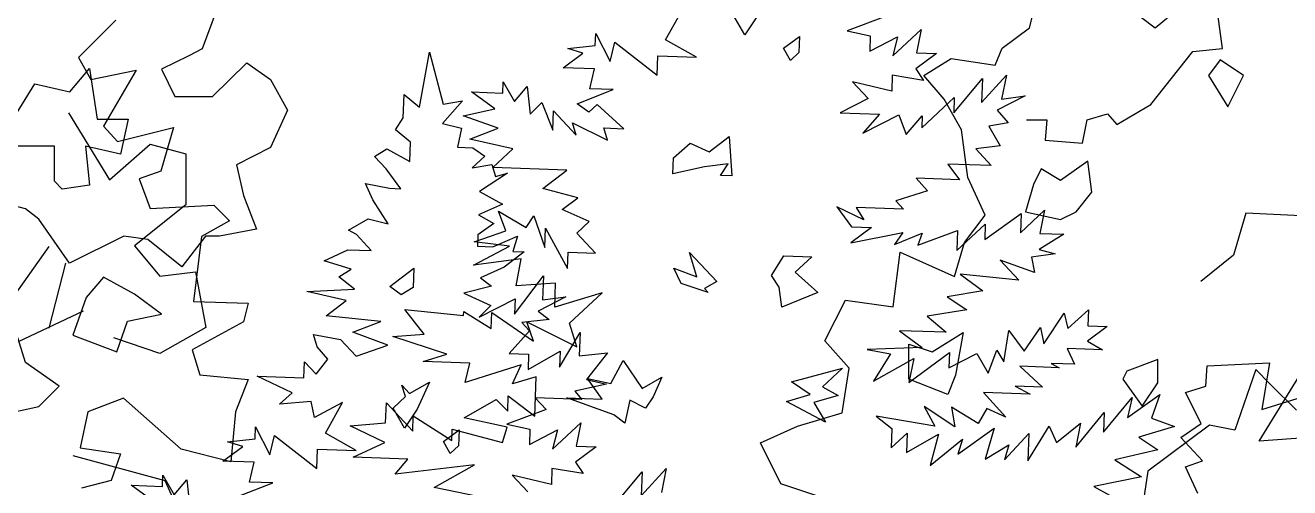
# Model space of a CAD drawing. Header units: inches. Extents: x -11 to 128, y 7 to 56.
# Drawn here: x 15.6668 to 16.0518, y 23.0647 to 23.2056 of the extents above; entities that cross this region are included whole.
import ezdxf

# ---------------------------------------------------------------- set-up
doc = ezdxf.new("R2010")
doc.units = ezdxf.units.IN
doc.header["$MEASUREMENT"] = 0
doc.layers.add('CAY', color=94, linetype='Continuous')
doc.layers.add('CAY-3', color=61, linetype='Continuous')
picture_1 = doc.add_image_def('image1.jpg', size_in_pixel=(1680, 1093))

# ---------------------------------------------------------------- blocks, each defined once
blk = doc.blocks.new('A$C76451831')
at = {"layer": 'CAY'}
for p, q in [((5051.8, 851.87), (5042.37, 826.31)), ((5356.68, 832.37), (5368.29, 853.27)), ((5506.33, 848.45), (5479.7, 838.5)), ((5308.97, 828.6), (5309.25, 836.75)), ((5309.25, 836.75), (5319.01, 817.82)), ((5377.57, 820.76), (5356.68, 832.37)), ((5479.7, 838.5), (5495.44, 835.23)), ((5495.44, 835.23), (5495.08, 824.82)), ((5495.08, 824.82), (5514, 834.58)), ((5510.83, 821.55), (5530.03, 839.46)), ((5514, 834.58), (5510.83, 821.55)), ((5530.03, 839.46), (5526.76, 823.71)), ((5042.37, 826.31), (5033.32, 821.59)), ((5287.14, 813.49), (5300.63, 823.45)), ((5290.32, 826.53), (5308.97, 828.6)), ((5300.63, 823.45), (5290.32, 826.53)), ((5319.01, 817.82), (5322.19, 830.85)), ((5322.19, 830.85), (5350.86, 808.55)), ((5526.76, 823.71), (5540.34, 823.24)), ((5033.32, 821.59), (5014.85, 812.55)), ((5049.44, 794.06), (5072.63, 816.87)), ((5072.63, 816.87), (5088.75, 805.47)), ((5350.86, 808.55), (5351.32, 821.68)), ((5351.32, 821.68), (5377.57, 820.76)), ((5540.34, 823.24), (5526.38, 812.84)), ((5014.85, 812.55), (5023.89, 794.06)), ((5308.42, 812.75), (5287.14, 813.49)), ((5305.23, 799.26), (5308.42, 812.75)), ((5510.37, 808.42), (5509.99, 797.55)), ((5531.55, 804.96), (5510.37, 808.42)), ((5526.38, 812.84), (5531.55, 804.96)), ((5552.08, 782.93), (5571.47, 806.28)), ((5570.9, 789.98), (5587.86, 808.43)), ((5571.47, 806.28), (5570.9, 789.98)), ((5587.86, 808.43), (5584.57, 792.23)), ((5088.75, 805.47), (5100.15, 784.63)), ((5246.21, 796.33), (5246.48, 804.03)), ((5246.48, 804.03), (5254.17, 790.62)), ((5254.17, 790.62), (5262.68, 800.75)), ((5262.68, 800.75), (5264.75, 782.09)), ((5296.71, 789.13), (5321.07, 798.71)), ((5321.07, 798.71), (5305.23, 799.26)), ((5509.99, 797.55), (5483.48, 803.92)), ((5483.48, 803.92), (5493.96, 792.67)), ((5023.89, 794.06), (5049.44, 794.06)), ((5240.86, 785.64), (5224.94, 797.08)), ((5224.94, 797.08), (5246.21, 796.33)), ((5264.75, 782.09), (5272.73, 789.97)), ((5272.73, 789.97), (5280.23, 771.12)), ((5304.67, 783.41), (5296.71, 789.13)), ((5493.96, 792.67), (5475.04, 782.9)), ((5530.42, 772.81), (5552.44, 793.35)), ((5552.44, 793.35), (5552.08, 782.93)), ((5600.51, 794.39), (5581.59, 784.62)), ((5584.57, 792.23), (5600.51, 794.39)), ((4951.7, 782.9), (4979.41, 737.48)), ((5100.15, 784.63), (5088.75, 759.46)), ((5219.39, 780.95), (5240.86, 785.64)), ((5243.11, 772.42), (5219.39, 780.95)), ((5280.23, 771.12), (5280.68, 784.25)), ((5280.68, 784.25), (5295.97, 767.85)), ((5310.29, 788.66), (5304.67, 783.41)), ((5328.3, 772.16), (5310.29, 788.66)), ((5475.04, 782.9), (5501.74, 781.97)), ((5501.74, 781.97), (5490.42, 769.22)), ((5490.42, 769.22), (5514.87, 781.51)), ((5514.87, 781.51), (5519.84, 768.19)), ((5519.84, 768.19), (5530.71, 780.96)), ((5530.71, 780.96), (5530.42, 772.81)), ((5581.59, 784.62), (5589, 776.2)), ((5223.82, 764.93), (5243.11, 772.42)), ((5295.97, 767.85), (5293.54, 776.09)), ((5293.54, 776.09), (5317.15, 764.39)), ((5314.72, 772.64), (5328.3, 772.16)), ((5317.15, 764.39), (5314.72, 772.64)), ((5589, 776.2), (5575.78, 773.95)), ((5575.78, 773.95), (5583.47, 760.53)), ((5253.05, 758.47), (5223.82, 764.93)), ((4979.41, 737.48), (5007.12, 761.66)), ((5007.12, 761.66), (5031.3, 755.18)), ((5031.3, 755.18), (5031.3, 720.37)), ((5088.75, 759.46), (5065.56, 747.66)), ((5239.46, 745.8), (5253.05, 758.47)), ((5583.47, 760.53), (5567.08, 758.38)), ((5567.08, 758.38), (5577.56, 747.14)), ((5065.56, 747.66), (5070.27, 726.82)), ((5577.56, 747.14), (5548.14, 748.16)), ((5548.14, 748.16), (5555.93, 737.47)), ((5289.7, 744.04), (5239.46, 745.8)), ((5273.4, 731.46), (5289.7, 744.04)), ((5526.51, 738.49), (5534.37, 730.06)), ((5555.93, 737.47), (5526.51, 738.49)), ((5297.2, 725.19), (5273.4, 731.46)), ((5534.37, 730.06), (5512.83, 723.1)), ((4922.48, 717.77), (4887.88, 726.82)), ((5031.3, 720.37), (4996.51, 692.65)), ((5070.27, 726.82), (5079.31, 704.01)), ((5286.51, 717.41), (5297.2, 725.19)), ((5512.83, 723.1), (5518.07, 717.48)), ((4931.52, 710.7), (4922.48, 717.77)), ((5248.39, 702.87), (5243.42, 716.19)), ((5243.42, 716.19), (5262.06, 705.11)), ((5262.06, 705.11), (5267.32, 713.09)), ((5267.32, 713.09), (5274.73, 691.52)), ((5304.79, 709.06), (5286.51, 717.41)), ((5472.81, 719.06), (5482.76, 705.57)), ((5491.08, 710.26), (5472.81, 719.06)), ((5518.07, 717.48), (5485.93, 718.6)), ((5485.93, 718.6), (5491.08, 710.26)), ((5573.09, 696.97), (5597.73, 714.7)), ((5597.27, 701.57), (5613.66, 716.86)), ((5597.73, 714.7), (5597.27, 701.57)), ((5613.66, 716.86), (5610.39, 701.11)), ((4952.35, 680.81), (4931.52, 710.7)), ((5079.31, 704.01), (5054.16, 699.29)), ((5274.73, 691.52), (5275.19, 704.66)), ((5275.19, 704.66), (5290.09, 677.39)), ((5296.36, 701.2), (5304.79, 709.06)), ((5496.34, 705.09), (5482.38, 694.7)), ((5482.76, 705.57), (5496.34, 705.09)), ((5554.25, 689.47), (5573.45, 707.39)), ((5573.45, 707.39), (5573.09, 696.97)), ((4989.3, 699.29), (4952.35, 680.81)), ((5005.42, 696.93), (4989.3, 699.29)), ((5028.61, 678.45), (5005.42, 696.93)), ((5044.72, 699.29), (5028.61, 678.45)), ((5054.16, 699.29), (5044.72, 699.29)), ((5226.83, 695.46), (5248.39, 702.87)), ((5250.74, 692.36), (5226.83, 695.46)), ((5309.03, 687.61), (5296.36, 701.2)), ((5482.38, 694.7), (5517.52, 701.63)), ((5517.52, 701.63), (5511.8, 693.67)), ((5511.8, 693.67), (5530.64, 701.17)), ((5527.64, 693.12), (5554.72, 703.05)), ((5530.64, 701.17), (5527.64, 693.12)), ((5554.72, 703.05), (5554.25, 689.47)), ((5626.69, 700.54), (5610.01, 690.24)), ((5610.39, 701.11), (5626.69, 700.54)), ((4899.28, 636.77), (4938.59, 692.21)), ((4996.51, 692.65), (5013.61, 672.01)), ((5226.28, 679.62), (5250.74, 692.36)), ((5290.09, 677.39), (5290.47, 688.25)), ((5290.47, 688.25), (5309.03, 687.61)), ((5620.78, 687.15), (5604.85, 684.98)), ((5610.01, 690.24), (5620.78, 687.15)), ((4938.59, 636.77), (4949.99, 680.81)), ((5258.6, 683.93), (5226.28, 679.62)), ((5255.24, 665.46), (5258.6, 683.93)), ((5606.74, 674.49), (5583.48, 683.01)), ((5583.48, 683.01), (5596.14, 669.42)), ((5604.85, 684.98), (5606.74, 674.49)), ((5013.61, 672.01), (5037.78, 674.95)), ((5037.78, 674.95), (5044.86, 637.2)), ((5596.14, 669.42), (5556.41, 673.53)), ((5556.41, 673.53), (5571.87, 662.11)), ((5282.04, 667.24), (5255.24, 665.46)), ((5281.47, 650.94), (5282.04, 667.24)), ((5313.53, 660.7), (5281.47, 650.94)), ((5291.51, 640.16), (5313.53, 660.7)), ((5571.87, 662.11), (5547.71, 657.97)), ((5547.71, 657.97), (5561, 649.34)), ((4917.76, 627.72), (4961.78, 648.56)), ((5179.91, 649.5), (5219.64, 645.39)), ((5192.92, 632.73), (5179.91, 649.5)), ((5219.64, 645.39), (5219.74, 648.11)), ((5219.74, 648.11), (5238.37, 636.58)), ((5238.37, 636.58), (5238.75, 647.45)), ((5238.75, 647.45), (5267.07, 627.87)), ((5561, 649.34), (5534.11, 644.84)), ((5534.11, 644.84), (5546.87, 633.97)), ((5613.22, 626.21), (5627.08, 647.03)), ((5627.08, 647.03), (5629.44, 636.52)), ((5629.44, 636.52), (5643.47, 649.18)), ((5643.47, 649.18), (5643.09, 638.31)), ((5044.86, 637.2), (5013.61, 619.51)), ((5262.55, 641.18), (5296.39, 624.13)), ((5267.07, 627.87), (5262.55, 641.18)), ((5296.39, 624.13), (5291.51, 640.16)), ((5515.19, 635.07), (5530.65, 623.65)), ((5546.87, 633.97), (5515.19, 635.07)), ((5586.05, 614.01), (5589.51, 635.2)), ((5589.51, 635.2), (5599.9, 621.24)), ((5599.9, 621.24), (5610.88, 637.17)), ((5610.88, 637.17), (5613.22, 626.21)), ((5656.22, 637.86), (5642.73, 627.9)), ((5643.09, 638.31), (5656.22, 637.86)), ((5013.61, 619.51), (4982.36, 630.13)), ((5171.57, 631.21), (5192.92, 632.73)), ((5208.3, 619.04), (5171.57, 631.21)), ((5642.73, 627.9), (5652.95, 622.1)), ((5192.27, 614.16), (5208.3, 619.04)), ((5530.65, 623.65), (5493.44, 622.23)), ((5493.44, 622.23), (5509.21, 619.42)), ((5509.21, 619.42), (5497.68, 600.78)), ((5521.67, 599.94), (5549.11, 620.29)), ((5549.11, 620.29), (5548.75, 609.88)), ((5548.75, 609.88), (5567.67, 619.64)), ((5567.67, 619.64), (5575.36, 606.23)), ((5575.36, 606.23), (5581.34, 621.88)), ((5581.34, 621.88), (5586.05, 614.01)), ((5628.96, 622.94), (5634.03, 612.34)), ((5652.95, 622.1), (5628.96, 622.94)), ((5223.95, 613.06), (5192.27, 614.16)), ((5220.78, 600.02), (5223.95, 613.06)), ((5258.8, 611.84), (5220.78, 600.02)), ((5252.91, 598.9), (5258.8, 611.84)), ((5497.68, 600.78), (5524.95, 616.15)), ((5524.95, 616.15), (5521.67, 599.94)), ((5596.82, 610.92), (5612.19, 596.78)), ((5623.52, 609.98), (5596.82, 610.92)), ((5618.19, 612.89), (5623.52, 609.98)), ((5634.03, 612.34), (5618.19, 612.89)), ((5268.94, 603.78), (5252.91, 598.9)), ((5268.01, 577.07), (5268.94, 603.78)), ((5603.87, 592.08), (5572.18, 593.19)), ((5572.18, 593.19), (5587.46, 576.34)), ((5612.19, 596.78), (5593.63, 597.43)), ((5593.63, 597.43), (5603.87, 592.08)), ((5669.92, 576.18), (5691.77, 591.73)), ((5691.77, 591.73), (5686.22, 575.61)), ((5166.8, 572.44), (5167.27, 586.02)), ((5167.27, 586.02), (5185.18, 566.81)), ((5219.94, 576.02), (5241.67, 588.41)), ((5241.67, 588.41), (5249.55, 580.43)), ((5249.55, 580.43), (5249.91, 590.84)), ((5249.91, 590.84), (5268.01, 577.07)), ((5552.79, 569.84), (5531.98, 583.71)), ((5531.98, 583.71), (5539.21, 570.31)), ((5653.72, 566.32), (5673.11, 589.67)), ((5673.11, 589.67), (5669.92, 576.18)), ((5185.18, 566.81), (5185.54, 577.23)), ((5185.54, 577.23), (5211.69, 560.45)), ((5249.17, 569.56), (5219.94, 576.02)), ((5499.57, 577.14), (5510.15, 568.61)), ((5539.21, 570.31), (5499.57, 577.14)), ((5568.73, 572), (5550.53, 583.07)), ((5550.53, 583.07), (5552.79, 569.84)), ((5574.52, 582.23), (5568.73, 572)), ((5587.46, 576.34), (5574.52, 582.23)), ((5634.78, 556.1), (5654.18, 579.45)), ((5654.18, 579.45), (5653.72, 566.32)), ((5686.22, 575.61), (5701.88, 570.07)), ((5142.71, 570.56), (5166.8, 572.44)), ((5166.34, 559.31), (5142.71, 570.56)), ((5211.69, 560.45), (5211.96, 568.14)), ((5211.96, 568.14), (5246.09, 559.24)), ((5246.09, 559.24), (5249.17, 569.56)), ((5510.15, 568.61), (5509.69, 555.48)), ((5554.86, 551.18), (5579.49, 568.91)), ((5579.49, 568.91), (5573.32, 547.82)), ((5602.29, 546.81), (5616.7, 570.33)), ((5616.7, 570.33), (5621.75, 559.27)), ((5621.75, 559.27), (5638.07, 572.3)), ((5638.07, 572.3), (5634.78, 556.1)), ((5701.88, 570.07), (5677.61, 562.76)), ((5144.69, 549.18), (5166.34, 559.31)), ((5509.69, 555.48), (5520.47, 565.53)), ((5520.47, 565.53), (5520.01, 552.4)), ((5520.01, 552.4), (5541.74, 564.79)), ((5541.74, 564.79), (5536.02, 543.68)), ((5536.02, 543.68), (5557.94, 561.5)), ((5557.94, 561.5), (5554.86, 551.18)), ((5573.32, 547.82), (5589.52, 557.68)), ((5586.44, 547.36), (5602.93, 565.37)), ((5589.52, 557.68), (5586.44, 547.36)), ((5602.93, 565.37), (5602.29, 546.81)), ((5677.61, 562.76), (5690.45, 554.15)), ((5181.8, 547.89), (5144.69, 549.18)), ((5690.45, 554.15), (5661.22, 547.47)), ((5173.29, 537.76), (5181.8, 547.89)), ((5226.98, 544.04), (5173.29, 537.76)), ((5199.71, 528.68), (5226.98, 544.04)), ((5661.22, 547.47), (5679.4, 535.95)), ((5679.4, 535.95), (5646.99, 529.38)), ((5683.65, 539.8), (5680.11, 515.62)), ((5244.7, 519.4), (5199.71, 528.68)), ((5646.99, 529.38), (5657.66, 523.56))]:
    blk.add_line(p, q, dxfattribs=at)
for points in [[(4320.41, 2075.34), (4311.98, 2093.27), (4323.58, 2097.48), (4308.81, 2113.3), (4322.52, 2122.8), (4311.98, 2143.89), (4325.69, 2148.11), (4326.74, 2161.82), (4368.93, 2163.93), (4363.66, 2132.29), (4407.95, 2146)], [(1257.71, 1233.36), (1232.4, 1208.05), (1240.83, 1193.28), (1271.42, 1199.61), (1249.27, 1161.64), (1258.76, 1151.09), (1296.73, 1160.59), (1288.29, 1131.05), (1273.53, 1125.78), (1280.91, 1105.74), (1324.15, 1107.85), (1334.7, 1097.3), (1315.72, 1086.76), (1310.44, 1042.46), (1347.36, 1041.41), (1344.19, 1028.75), (1309.39, 1009.77), (1314.66, 992.89), (1347.36, 989.73), (1338.92, 967.58), (1335.75, 933.83), (1302, 942.27), (1262.98, 977.07), (1238.72, 967.58), (1233.45, 943.32), (1260.87, 939.1), (1254.54, 921.17), (1234.5, 915.9)], [(1743.23, 907.32), (1708.64, 918.72), (1694.88, 946.64), (1720.04, 958.05), (1750.31, 967.09), (1755.02, 997.37), (1738.51, 1015.85), (1752.67, 1043.38), (1784.9, 1039.05), (1789.61, 1076.02), (1826.56, 1059.5), (1833.25, 1082.7), (1847.4, 1101.19), (1835.61, 1126.75), (1831.28, 1158.99), (1819.49, 1179.83), (1805.73, 1195.96), (1824.21, 1207.36), (1854.08, 1203.04), (1858.8, 1214.44), (1877.27, 1228.2), (1884.35, 1256.12)], [(1944.1, 1242.36), (1962.57, 1228.2), (1976.72, 1240)], [(1283.98, 906.41), (1268.07, 917.85), (1289.34, 917.11), (1289.61, 924.8), (1297.3, 911.39), (1305.81, 921.52), (1307.87, 902.86)], [(1339.84, 909.9), (1364.19, 919.48), (1348.35, 920.03), (1351.54, 933.52), (1330.27, 934.26), (1343.76, 944.22), (1333.44, 947.3), (1352.09, 949.37), (1352.38, 957.52), (1362.14, 938.59), (1365.31, 951.63), (1393.99, 929.32), (1394.45, 942.45), (1420.7, 941.53), (1399.81, 953.14), (1411.41, 974.04), (1392.48, 963.83), (1390.14, 974.79), (1368.77, 972.81), (1377.2, 980.68), (1353.58, 991.93), (1385.26, 990.82), (1385.64, 1001.69), (1393.5, 993.26), (1401.56, 1003.4), (1394.15, 1011.82), (1391.72, 1020.07), (1410.18, 1016.7), (1420.67, 1005.45), (1442.22, 1012.86), (1418.52, 1021.85), (1437.34, 1028.9), (1400.33, 1032.91), (1413.83, 1043.32), (1387.3, 1049.23), (1419.53, 1050.83), (1408.95, 1059.36), (1417.29, 1064.51), (1398.91, 1070.13), (1415.03, 1077.73), (1430.87, 1077.18), (1420.83, 1087.96), (1415.49, 1090.86), (1428.9, 1098.55), (1442.38, 1095.36), (1432.08, 1111.59), (1427.02, 1122.65), (1443.22, 1119.36), (1450.92, 1119.09), (1440.97, 1132.59), (1433.1, 1141.02), (1441.44, 1146.17), (1457, 1137.47), (1457.45, 1150.6), (1447.33, 1159.11), (1452.59, 1167.09), (1453.15, 1182.93), (1463.72, 1174.4), (1470.47, 1211.8), (1479.66, 1176.57), (1492.88, 1178.83), (1479.2, 1163.44), (1492.23, 1160.26), (1489.51, 1147.21), (1499.92, 1146.85), (1507.88, 1141.13), (1499.45, 1133.26), (1512.67, 1135.52), (1515.1, 1127.28), (1523.34, 1129.71), (1504.32, 1117.23), (1519.88, 1108.52), (1503.77, 1101.38), (1513.99, 1095.58), (1503.3, 1087.8), (1503.03, 1080.1), (1513.44, 1079.74), (1530, 1086.86), (1526.92, 1076.54), (1534.61, 1076.28), (1521.11, 1065.87), (1505, 1058.72), (1512.5, 1053.02), (1493.76, 1048.24), (1512.04, 1039.89), (1504.07, 1032.01), (1528.51, 1044.3), (1528.15, 1033.89), (1547.64, 1059.95), (1547.07, 1043.65), (1563, 1045.82), (1544.08, 1036.05), (1551.59, 1030.35), (1532.94, 1028.28), (1538.18, 1022.66), (1524.5, 1007.27), (1537.63, 1006.81), (1537.26, 996.4), (1558.99, 1008.78), (1558.61, 997.92), (1572.58, 1021.46), (1572.02, 1005.61), (1591.13, 1007.66), (1576.9, 989.57), (1590.38, 986.38), (1568.92, 981.69), (1573.71, 976.08), (1542.03, 977.19), (1549.45, 969.22), (1522.82, 959.27), (1538.57, 956), (1538.21, 945.59), (1557.13, 955.36), (1553.95, 942.32), (1573.16, 960.24), (1569.89, 944.48), (1583.47, 944.01), (1569.51, 933.62), (1574.67, 925.73), (1553.49, 929.19), (1553.11, 918.32), (1526.6, 924.69), (1537.08, 913.44)], [(1595.2, 903.71), (1614.59, 927.06), (1614.03, 910.76), (1630.98, 929.2), (1627.7, 913)], [(1484.52, 939.3), (1479.82, 947.63), (1490.52, 955.41), (1490.14, 944.55), (1484.52, 939.3)], [(5441.39, 818.53), (5436.7, 826.86), (5447.39, 834.64), (5447.01, 823.78), (5441.39, 818.53)]]:
    blk.add_lwpolyline(points, dxfattribs=at)
for points in [[(2022.48, 1195.89), (2006.64, 1206.45), (1998.72, 1195.89), (2011.92, 1174.77)], [(1919.55, 1116.68), (1916.91, 1137.8), (1898.43, 1124.6), (1885.24, 1132.52), (1879.96, 1121.96), (1874.68, 1103.48), (1898.43, 1098.2), (1908.99, 1103.48)], [(1443.61, 1052.71), (1459.91, 1065.28), (1459.45, 1052.15), (1451.12, 1047)], [(1795.5, 989.94), (1795.5, 1013.7), (1811.34, 1008.42), (1832.45, 1021.63), (1827.17, 992.58), (1821.89, 979.38)], [(1943.3, 995.22), (1940.66, 989.94), (1953.86, 971.46), (1964.41, 987.3), (1964.41, 1003.14)], [(2054.15, 982.02), (2067.35, 1003.14), (2091.1, 1000.5), (2093.74, 982.02), (2099.02, 968.82), (2106.93, 968.82), (2093.74, 942.42), (2067.35, 950.34), (2033.04, 947.7)], [(1445.71, 970.13), (1454.15, 977.99), (1451.7, 985.78), (1456.94, 980.16), (1470.35, 987.85), (1462.01, 969.56), (1453.4, 956.71)], [(5402.59, 849.35), (5411.02, 857.22), (5408.57, 865.01), (5413.82, 859.39), (5427.23, 867.08), (5418.88, 848.78), (5410.28, 835.94)], [(4915.73, 781.35), (4928.92, 802.48), (4952.68, 797.2), (4965.87, 813.04), (4971.15, 778.71), (4992.27, 778.71), (4986.99, 754.95), (4963.23, 760.23), (4965.87, 733.83), (4947.4, 731.19), (4942.12, 736.47), (4942.12, 760.23), (4915.73, 760.23), (4899.89, 776.07)], [(5401.49, 740.14), (5393.8, 740.41), (5399.06, 748.38), (5383.13, 746.22), (5361.67, 741.53), (5362.05, 752.4), (5373.27, 762.43), (5386.21, 756.54), (5399.71, 766.95)], [(5385.59, 660.91), (5367.22, 666.99), (5362.15, 677.59), (5377.8, 671.61), (5372.94, 688.09), (5391.29, 668.41), (5382.97, 663.72)], [(5433.75, 664.66), (5428.59, 672.55), (5436.76, 685.87), (5455.77, 685.2), (5444.52, 674.72), (5459.91, 661.03), (5435.54, 651)], [(4892.21, 659.97), (4885.53, 671.37), (4869.41, 671.37), (4869.41, 643.85), (4852.9, 632.05), (4836.78, 636.77), (4843.86, 609.24), (4871.37, 606.88), (4880.81, 586.04), (4862.33, 574.63), (4862.33, 553.79), (4871.37, 544.36), (4894.57, 532.95), (4906.36, 551.43), (4899.28, 576.6), (4931.52, 583.68), (4945.27, 597.44), (4922.48, 613.57), (4915.4, 636.77), (4889.85, 630.08)], [(4975.54, 671.37), (4963.75, 657.61), (4954.71, 632.05), (4984.58, 620.64), (4991.66, 641.49), (5014.85, 646.2), (4996.37, 659.97)], [(5321.51, 577.92), (5289.74, 589.45), (5313.73, 588.62), (5303.79, 602.56), (5319.54, 599.29), (5327.79, 614.87), (5340.72, 595.83), (5354.13, 603.52), (5348.22, 590.13), (5342.97, 582.61), (5332.29, 587.97), (5329.02, 572.21)], [(5441.93, 600.46), (5476.69, 609.67), (5463.11, 597), (5473.78, 591.19), (5457.3, 586.32), (5464.99, 572.91), (5438.74, 586.97), (5454.77, 591.85)]]:
    blk.add_lwpolyline(points, close=True, dxfattribs=at)
at = {"layer": 'CAY-3'}
for p, q in [((5756.87, 608.7), (5742.61, 567.53)), ((5766.78, 598.79), (5756.87, 608.7)), ((5784.47, 581.1), (5766.78, 598.79)), ((5725.51, 571.07), (5683.65, 539.8)), ((5742.61, 567.53), (5725.51, 571.07)), ((4954.64, 550.49), (5017.14, 533.39)), ((5017.14, 533.39), (5031.3, 502.12))]:
    blk.add_line(p, q, dxfattribs=at)
for points in [[(5601.46, 778.11), (5615.17, 778.11), (5614.12, 764.39), (5639.43, 762.29), (5642.59, 778.11), (5656.3, 782.32), (5662.63, 774.94), (5685.84, 788.65), (5714.31, 824.51), (5734.35, 826.62), (5731.19, 849.82)], [(5792.36, 712.72), (5750.17, 714.82), (5741.73, 686.35), (5719.59, 668.42)]]:
    blk.add_lwpolyline(points, dxfattribs=at)

msp = doc.modelspace()

# ---------------------------------------------------------------- block references
at = {"layer": 'CAY', "xscale": 0.0004489089019145984, "yscale": 0.0004489089019145984, "zscale": 0.0004489089019145984}
for p in [(13.45711, 22.82744), (15.12979, 22.65341), (14.08437, 22.13133)]:
    msp.add_blockref('A$C76451831', p, dxfattribs=at)

# ---------------------------------------------------------------- pictures from other files: only their frames are drawn
image = msp.add_image(picture_1, insert=(12.49661, 7.37723), size_in_units=(74.4025, 48.40591))
image.dxf.flags = 6

doc.saveas('drawing.dxf')
